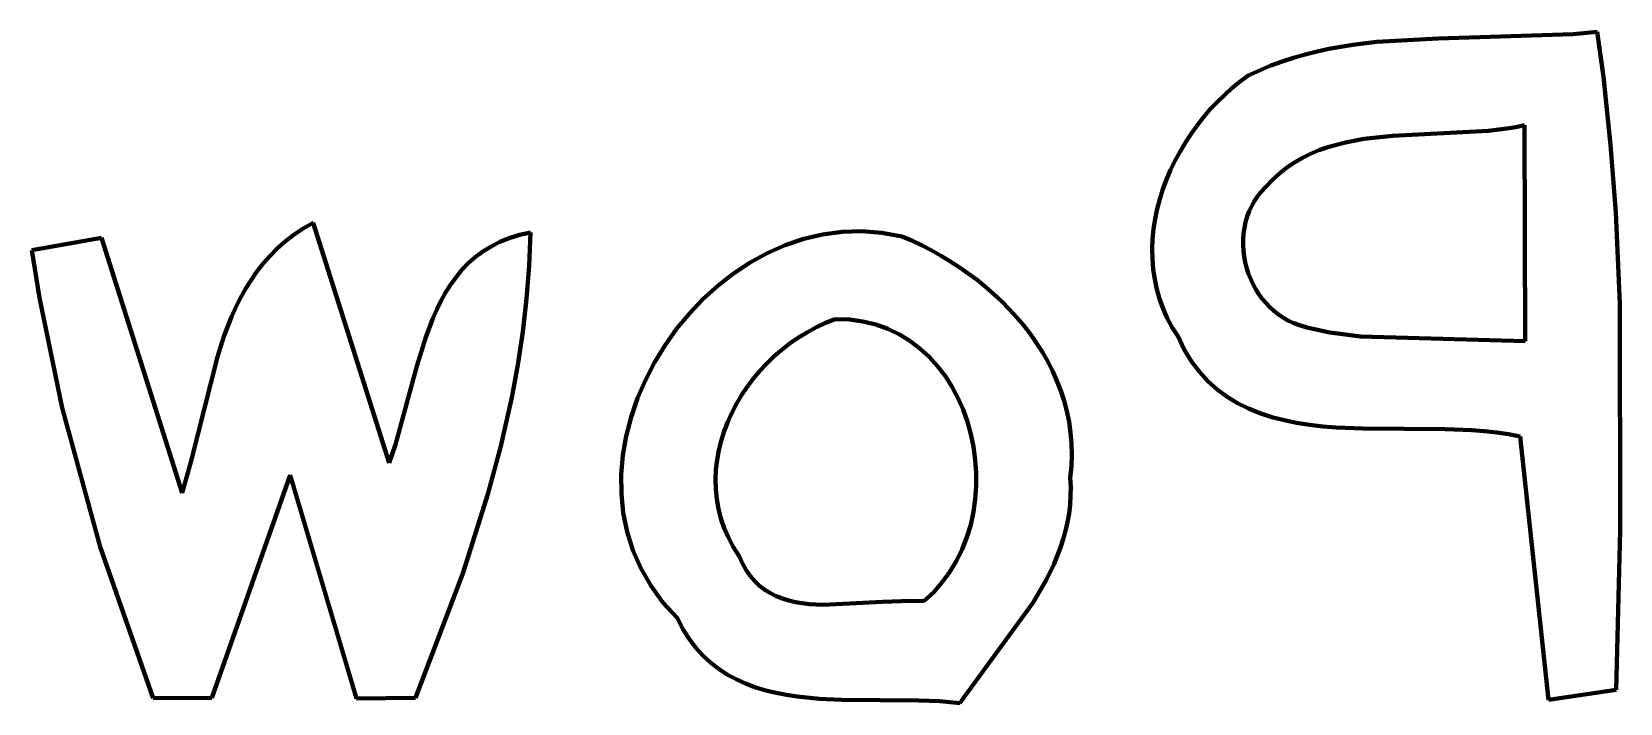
# Model space of a CAD drawing. Header units: millimetres. Extents: x 0 to 18.7, y 0 to 10.7.
# Drawn here: x 9.304 to 10.709, y 8.175 to 8.769 of the extents above; entities that cross this region are included whole.
import ezdxf

# ---------------------------------------------------------------- set-up
doc = ezdxf.new("R2010")
doc.units = ezdxf.units.MM
doc.layers.add('color#000000ff', color=7, linetype='CONTINUOUS', lineweight=100)
doc.layers.add('color#ffffffff', color=7, linetype='CONTINUOUS', lineweight=100)

msp = doc.modelspace()

# ---------------------------------------------------------------- linework, layer by layer
at = {"layer": 'color#000000ff'}
for p, q in [((10.6676, 8.7668), (10.6889, 8.7689)), ((10.6889, 8.7689), (10.6943, 8.729)), ((10.4514, 8.7537), (10.4726, 8.7573)), ((10.4726, 8.7573), (10.494, 8.7599)), ((10.494, 8.7599), (10.5482, 8.763)), ((10.5482, 8.763), (10.6676, 8.7668)), ((10.4, 8.7389), (10.4101, 8.7426)), ((10.4101, 8.7426), (10.4203, 8.7459)), ((10.4203, 8.7459), (10.4306, 8.7489)), ((10.4306, 8.7489), (10.441, 8.7514)), ((10.441, 8.7514), (10.4514, 8.7537)), ((10.3729, 8.7248), (10.3801, 8.7301)), ((10.3801, 8.7301), (10.39, 8.7347)), ((10.39, 8.7347), (10.4, 8.7389)), ((10.6943, 8.729), (10.7007, 8.669)), ((10.3528, 8.7069), (10.3593, 8.7132)), ((10.3593, 8.7132), (10.366, 8.7192)), ((10.366, 8.7192), (10.3729, 8.7248)), ((10.3406, 8.6933), (10.3466, 8.7003)), ((10.3466, 8.7003), (10.3528, 8.7069)), ((10.3296, 8.6787), (10.3349, 8.6861)), ((10.3349, 8.6861), (10.3406, 8.6933)), ((10.6168, 8.6846), (10.6089, 8.6833)), ((10.6245, 8.6863), (10.6168, 8.6846)), ((10.625, 8.4951), (10.6245, 8.6863)), ((10.3198, 8.663), (10.3245, 8.6709)), ((10.3245, 8.6709), (10.3296, 8.6787)), ((10.4662, 8.671), (10.4582, 8.669)), ((10.4825, 8.6741), (10.4662, 8.671)), ((10.5077, 8.6768), (10.4825, 8.6741)), ((10.5928, 8.6813), (10.5077, 8.6768)), ((10.6089, 8.6833), (10.5928, 8.6813)), ((10.3154, 8.6549), (10.3198, 8.663)), ((10.4281, 8.6573), (10.4211, 8.6533)), ((10.4353, 8.6609), (10.4281, 8.6573)), ((10.4427, 8.664), (10.4353, 8.6609)), ((10.4504, 8.6667), (10.4427, 8.664)), ((10.4582, 8.669), (10.4504, 8.6667)), ((10.7007, 8.669), (10.7053, 8.6089)), ((10.3079, 8.6382), (10.3115, 8.6466)), ((10.3115, 8.6466), (10.3154, 8.6549)), ((10.4078, 8.6436), (10.4016, 8.6379)), ((10.4143, 8.6487), (10.4078, 8.6436)), ((10.4211, 8.6533), (10.4143, 8.6487)), ((10.3019, 8.6209), (10.3047, 8.6296)), ((10.3047, 8.6296), (10.3079, 8.6382)), ((10.3957, 8.6316), (10.392, 8.6277)), ((10.4016, 8.6379), (10.3957, 8.6316)), ((10.2996, 8.6121), (10.3019, 8.6209)), ((10.3832, 8.6148), (10.3811, 8.6101)), ((10.3858, 8.6193), (10.3832, 8.6148)), ((10.3887, 8.6236), (10.3858, 8.6193)), ((10.392, 8.6277), (10.3887, 8.6236)), ((9.5442, 8.5948), (9.5529, 8.5998)), ((9.5529, 8.5998), (9.6201, 8.3876)), ((10.2964, 8.5944), (10.2978, 8.6033)), ((10.2978, 8.6033), (10.2996, 8.6121)), ((10.3778, 8.6005), (10.3767, 8.5955)), ((10.3793, 8.6054), (10.3778, 8.6005)), ((10.3811, 8.6101), (10.3793, 8.6054)), ((10.7053, 8.6089), (10.7089, 8.5286)), ((9.304, 8.5757), (9.3658, 8.5866)), ((9.3658, 8.5866), (9.4371, 8.3611)), ((9.5285, 8.5835), (9.5361, 8.5894)), ((9.5361, 8.5894), (9.5442, 8.5948)), ((9.718, 8.583), (9.7264, 8.5864)), ((9.7264, 8.5864), (9.7354, 8.5892)), ((9.7354, 8.5892), (9.7451, 8.5914)), ((9.7451, 8.5914), (9.7441, 8.5619)), ((9.9869, 8.5856), (10.0036, 8.5895)), ((10.0036, 8.5895), (10.0208, 8.5919)), ((10.0208, 8.5919), (10.0383, 8.5924)), ((10.0383, 8.5924), (10.0559, 8.5911)), ((10.0559, 8.5911), (10.0738, 8.5878)), ((10.0738, 8.5878), (10.0825, 8.5841)), ((10.2955, 8.5855), (10.2964, 8.5944)), ((10.376, 8.5905), (10.3756, 8.5854)), ((10.3767, 8.5955), (10.376, 8.5905)), ((9.3109, 8.5336), (9.304, 8.5757)), ((9.5149, 8.5708), (9.5214, 8.5773)), ((9.5214, 8.5773), (9.5285, 8.5835)), ((9.6964, 8.5695), (9.7031, 8.5745)), ((9.7031, 8.5745), (9.7103, 8.579)), ((9.7103, 8.579), (9.718, 8.583)), ((9.9395, 8.5647), (9.9547, 8.573)), ((9.9547, 8.573), (9.9706, 8.58)), ((9.9706, 8.58), (9.9869, 8.5856)), ((10.0825, 8.5841), (10.0911, 8.58)), ((10.0911, 8.58), (10.0996, 8.5756)), ((10.0996, 8.5756), (10.108, 8.5709)), ((10.2952, 8.5765), (10.2955, 8.5855)), ((10.2954, 8.5676), (10.2952, 8.5765)), ((10.3756, 8.5854), (10.3756, 8.5803)), ((10.3756, 8.5803), (10.3759, 8.5752)), ((10.3759, 8.5752), (10.3765, 8.5702)), ((9.5032, 8.5567), (9.5088, 8.5639)), ((9.5088, 8.5639), (9.5149, 8.5708)), ((9.6793, 8.5518), (9.6846, 8.5582)), ((9.6846, 8.5582), (9.6902, 8.5641)), ((9.6902, 8.5641), (9.6964, 8.5695)), ((9.7441, 8.5619), (9.7418, 8.5325)), ((9.9249, 8.5551), (9.9395, 8.5647)), ((10.108, 8.5709), (10.1163, 8.5659)), ((10.1163, 8.5659), (10.1244, 8.5607)), ((10.1244, 8.5607), (10.1324, 8.5551)), ((10.2961, 8.5587), (10.2954, 8.5676)), ((10.2974, 8.5499), (10.2961, 8.5587)), ((10.3765, 8.5702), (10.3774, 8.5651)), ((10.3774, 8.5651), (10.3786, 8.5602)), ((10.3786, 8.5602), (10.3802, 8.5553)), ((9.4932, 8.5414), (9.498, 8.5492)), ((9.498, 8.5492), (9.5032, 8.5567)), ((9.6701, 8.5381), (9.6745, 8.5451)), ((9.6745, 8.5451), (9.6793, 8.5518)), ((9.898, 8.5325), (9.9111, 8.5443)), ((9.9111, 8.5443), (9.9249, 8.5551)), ((10.1324, 8.5551), (10.1402, 8.5493)), ((10.1402, 8.5493), (10.1477, 8.5432)), ((10.2992, 8.5411), (10.2974, 8.5499)), ((10.3802, 8.5553), (10.382, 8.5505)), ((10.382, 8.5505), (10.3842, 8.5459)), ((10.3842, 8.5459), (10.3866, 8.5414)), ((9.3309, 8.4363), (9.3109, 8.5336)), ((9.4846, 8.5252), (9.4887, 8.5334)), ((9.4887, 8.5334), (9.4932, 8.5414)), ((9.6623, 8.5231), (9.666, 8.5307)), ((9.666, 8.5307), (9.6701, 8.5381)), ((9.7418, 8.5325), (9.7385, 8.5033)), ((9.8858, 8.5196), (9.898, 8.5325)), ((10.1477, 8.5432), (10.155, 8.5368)), ((10.155, 8.5368), (10.1621, 8.5302)), ((10.1621, 8.5302), (10.1689, 8.5233)), ((10.3017, 8.5325), (10.2992, 8.5411)), ((10.3048, 8.5239), (10.3017, 8.5325)), ((10.3866, 8.5414), (10.3893, 8.537)), ((10.3893, 8.537), (10.3923, 8.5329)), ((10.3923, 8.5329), (10.3956, 8.529)), ((9.474, 8.4992), (9.4808, 8.5167)), ((9.4808, 8.5167), (9.4846, 8.5252)), ((9.6588, 8.5152), (9.6623, 8.5231)), ((9.8745, 8.506), (9.8858, 8.5196)), ((10.1689, 8.5233), (10.1754, 8.5162)), ((10.1754, 8.5162), (10.1816, 8.5089)), ((10.3085, 8.5155), (10.3048, 8.5239)), ((10.3129, 8.5073), (10.3085, 8.5155)), ((10.3956, 8.529), (10.3991, 8.5253)), ((10.3991, 8.5253), (10.4029, 8.5219)), ((10.4029, 8.5219), (10.4069, 8.5187)), ((10.4069, 8.5187), (10.4112, 8.5159)), ((10.4112, 8.5159), (10.4157, 8.5133)), ((10.7089, 8.5286), (10.7092, 8.3274)), ((9.6526, 8.4987), (9.6588, 8.5152)), ((9.7385, 8.5033), (9.7341, 8.4743)), ((9.8642, 8.4915), (9.8745, 8.506)), ((9.9901, 8.5032), (9.9824, 8.4984)), ((9.9981, 8.5075), (9.9901, 8.5032)), ((10.0063, 8.5113), (9.9981, 8.5075)), ((10.0147, 8.5146), (10.0063, 8.5113)), ((10.0273, 8.5142), (10.0147, 8.5146)), ((10.0393, 8.5126), (10.0273, 8.5142)), ((10.0507, 8.5099), (10.0393, 8.5126)), ((10.0614, 8.506), (10.0507, 8.5099)), ((10.0715, 8.5012), (10.0614, 8.506)), ((10.1816, 8.5089), (10.1874, 8.5013)), ((10.318, 8.4992), (10.3129, 8.5073)), ((10.4157, 8.5133), (10.4204, 8.5111)), ((10.4204, 8.5111), (10.4254, 8.5093)), ((10.4254, 8.5093), (10.4321, 8.5074)), ((10.4321, 8.5074), (10.4523, 8.5029)), ((10.4523, 8.5029), (10.4795, 8.4992)), ((9.4682, 8.4812), (9.474, 8.4992)), ((9.6447, 8.473), (9.6526, 8.4987)), ((9.8549, 8.4764), (9.8642, 8.4915)), ((9.9677, 8.4877), (9.9609, 8.4818)), ((9.9749, 8.4933), (9.9677, 8.4877)), ((9.9824, 8.4984), (9.9749, 8.4933)), ((10.0809, 8.4954), (10.0715, 8.5012)), ((10.0897, 8.4888), (10.0809, 8.4954)), ((10.0978, 8.4814), (10.0897, 8.4888)), ((10.1874, 8.5013), (10.1929, 8.4935)), ((10.1929, 8.4935), (10.198, 8.4855)), ((10.3236, 8.4877), (10.318, 8.4992)), ((10.3299, 8.4773), (10.3236, 8.4877)), ((10.4795, 8.4992), (10.625, 8.4951)), ((9.4448, 8.388), (9.4682, 8.4812)), ((9.7341, 8.4743), (9.7287, 8.4454)), ((9.8468, 8.4607), (9.8549, 8.4764)), ((9.9543, 8.4755), (9.9482, 8.4689)), ((9.9609, 8.4818), (9.9543, 8.4755)), ((10.1052, 8.4732), (10.0978, 8.4814)), ((10.198, 8.4855), (10.2028, 8.4772)), ((10.2028, 8.4772), (10.2071, 8.4688)), ((10.3369, 8.468), (10.3299, 8.4773)), ((9.6257, 8.4037), (9.6447, 8.473)), ((9.8399, 8.4446), (9.8468, 8.4607)), ((9.9424, 8.462), (9.937, 8.4548)), ((9.9482, 8.4689), (9.9424, 8.462)), ((10.112, 8.4644), (10.1052, 8.4732)), ((10.118, 8.455), (10.112, 8.4644)), ((10.2071, 8.4688), (10.2109, 8.4602)), ((10.2109, 8.4602), (10.2143, 8.4513)), ((10.3445, 8.4597), (10.3369, 8.468)), ((10.3527, 8.4524), (10.3445, 8.4597)), ((9.7287, 8.4454), (9.719, 8.4024)), ((9.932, 8.4473), (9.9274, 8.4397)), ((9.937, 8.4548), (9.932, 8.4473)), ((10.1233, 8.4451), (10.118, 8.455)), ((10.2143, 8.4513), (10.2173, 8.4423)), ((10.3614, 8.4459), (10.3527, 8.4524)), ((10.3706, 8.4403), (10.3614, 8.4459)), ((9.3646, 8.3132), (9.3309, 8.4363)), ((9.8342, 8.428), (9.8399, 8.4446)), ((9.9233, 8.4318), (9.9197, 8.4237)), ((9.9274, 8.4397), (9.9233, 8.4318)), ((10.1279, 8.4347), (10.1233, 8.4451)), ((10.1317, 8.4239), (10.1279, 8.4347)), ((10.2173, 8.4423), (10.2197, 8.4331)), ((10.2197, 8.4331), (10.2216, 8.4237)), ((10.3803, 8.4355), (10.3706, 8.4403)), ((10.3904, 8.4315), (10.3803, 8.4355)), ((10.4009, 8.428), (10.3904, 8.4315)), ((9.8299, 8.4112), (9.8342, 8.428)), ((9.9197, 8.4237), (9.9165, 8.4155)), ((10.1348, 8.4129), (10.1317, 8.4239)), ((10.2216, 8.4237), (10.223, 8.4142)), ((10.4118, 8.4252), (10.4009, 8.428)), ((10.4229, 8.423), (10.4118, 8.4252)), ((10.4343, 8.4212), (10.4229, 8.423)), ((10.446, 8.4198), (10.4343, 8.4212)), ((10.4578, 8.4188), (10.446, 8.4198)), ((10.4819, 8.4178), (10.4578, 8.4188)), ((10.5544, 8.4172), (10.4819, 8.4178)), ((10.5776, 8.4164), (10.5544, 8.4172)), ((9.6201, 8.3876), (9.6257, 8.4037)), ((9.827, 8.3943), (9.8299, 8.4112)), ((9.9139, 8.4071), (9.9118, 8.3986)), ((9.9165, 8.4155), (9.9139, 8.4071)), ((10.1372, 8.4016), (10.1348, 8.4129)), ((10.223, 8.4142), (10.2238, 8.4045)), ((10.2238, 8.4045), (10.224, 8.3946)), ((10.5889, 8.4156), (10.5776, 8.4164)), ((10.5999, 8.4145), (10.5889, 8.4156)), ((10.6105, 8.4129), (10.5999, 8.4145)), ((10.6208, 8.4109), (10.6105, 8.4129)), ((10.6457, 8.1778), (10.6208, 8.4109)), ((9.719, 8.4024), (9.7076, 8.3598)), ((9.8255, 8.3772), (9.827, 8.3943)), ((9.9102, 8.3901), (9.9093, 8.3815)), ((9.9118, 8.3986), (9.9102, 8.3901)), ((10.1387, 8.3902), (10.1372, 8.4016)), ((10.1395, 8.3786), (10.1387, 8.3902)), ((10.224, 8.3946), (10.2237, 8.3846)), ((9.4371, 8.3611), (9.4448, 8.388)), ((9.5326, 8.3767), (9.4632, 8.1796)), ((9.5913, 8.1791), (9.5326, 8.3767)), ((9.8256, 8.3602), (9.8255, 8.3772)), ((9.9093, 8.3815), (9.9089, 8.3728)), ((10.1395, 8.367), (10.1395, 8.3786)), ((10.2237, 8.3846), (10.2227, 8.3744)), ((9.9089, 8.3728), (9.9091, 8.3641)), ((9.9091, 8.3641), (9.91, 8.3555)), ((10.1387, 8.3555), (10.1395, 8.367)), ((10.2227, 8.3744), (10.2231, 8.3663)), ((10.2231, 8.3663), (10.223, 8.3582)), ((9.7076, 8.3598), (9.6852, 8.2896)), ((9.8273, 8.3433), (9.8256, 8.3602)), ((9.91, 8.3555), (9.9115, 8.3469)), ((9.9115, 8.3469), (9.9137, 8.3383)), ((10.1371, 8.3441), (10.1387, 8.3555)), ((10.2225, 8.3503), (10.2216, 8.3426)), ((10.223, 8.3582), (10.2225, 8.3503)), ((9.8307, 8.3266), (9.8273, 8.3433)), ((9.9137, 8.3383), (9.9166, 8.3298)), ((10.1313, 8.3218), (10.1346, 8.3328)), ((10.1346, 8.3328), (10.1371, 8.3441)), ((10.2203, 8.3349), (10.2186, 8.3274)), ((10.2216, 8.3426), (10.2203, 8.3349)), ((9.8358, 8.3103), (9.8307, 8.3266)), ((9.9166, 8.3298), (9.9203, 8.3214)), ((9.9203, 8.3214), (9.9246, 8.3132)), ((10.1272, 8.3112), (10.1313, 8.3218)), ((10.2165, 8.32), (10.2141, 8.3126)), ((10.2186, 8.3274), (10.2165, 8.32)), ((10.7092, 8.3274), (10.7055, 8.1867)), ((9.4113, 8.1792), (9.3646, 8.3132)), ((9.8427, 8.2943), (9.8358, 8.3103)), ((9.9246, 8.3132), (9.9297, 8.3051)), ((9.9297, 8.3051), (9.9326, 8.2986)), ((10.1222, 8.3009), (10.1272, 8.3112)), ((10.2141, 8.3126), (10.2084, 8.2983)), ((9.8516, 8.2789), (9.8427, 8.2943)), ((9.9326, 8.2986), (9.9359, 8.2927)), ((9.9359, 8.2927), (9.9396, 8.2875)), ((10.1095, 8.2819), (10.1163, 8.2911)), ((10.1163, 8.2911), (10.1222, 8.3009)), ((10.2084, 8.2983), (10.2016, 8.2844)), ((9.6852, 8.2896), (9.6434, 8.1796)), ((9.8623, 8.2641), (9.8516, 8.2789)), ((9.9396, 8.2875), (9.9436, 8.2829)), ((9.9436, 8.2829), (9.9479, 8.2788)), ((9.9479, 8.2788), (9.9526, 8.2753)), ((10.1019, 8.2732), (10.1095, 8.2819)), ((10.2016, 8.2844), (10.1898, 8.264)), ((9.8751, 8.2501), (9.8623, 8.2641)), ((9.9526, 8.2753), (9.9575, 8.2722)), ((9.9575, 8.2722), (9.9626, 8.2696)), ((9.9626, 8.2696), (9.968, 8.2675)), ((9.968, 8.2675), (9.9737, 8.2657)), ((9.9737, 8.2657), (9.9795, 8.2644)), ((9.9795, 8.2644), (9.9854, 8.2633)), ((9.9854, 8.2633), (9.9916, 8.2626)), ((9.9916, 8.2626), (10.0042, 8.2618)), ((10.0042, 8.2618), (10.0567, 8.2646)), ((10.0567, 8.2646), (10.0817, 8.2656)), ((10.0817, 8.2656), (10.0933, 8.2652)), ((10.0933, 8.2652), (10.1019, 8.2732)), ((10.1898, 8.264), (10.1294, 8.1811)), ((9.8801, 8.2405), (9.8751, 8.2501)), ((9.8855, 8.2318), (9.8801, 8.2405)), ((9.8915, 8.2239), (9.8855, 8.2318)), ((9.8979, 8.2169), (9.8915, 8.2239)), ((9.9048, 8.2106), (9.8979, 8.2169)), ((9.912, 8.205), (9.9048, 8.2106)), ((9.9196, 8.2001), (9.912, 8.205)), ((9.9276, 8.1958), (9.9196, 8.2001)), ((9.9359, 8.1921), (9.9276, 8.1958)), ((9.4632, 8.1796), (9.4113, 8.1792)), ((9.6434, 8.1796), (9.5913, 8.1791)), ((9.9445, 8.1889), (9.9359, 8.1921)), ((9.9534, 8.1862), (9.9445, 8.1889)), ((9.9624, 8.184), (9.9534, 8.1862)), ((9.9717, 8.1822), (9.9624, 8.184)), ((9.9812, 8.1808), (9.9717, 8.1822)), ((10.0005, 8.1788), (9.9812, 8.1808)), ((10.0202, 8.1779), (10.0005, 8.1788)), ((10.1294, 8.1811), (10.125, 8.1749)), ((10.7055, 8.1867), (10.6457, 8.1778)), ((10.0888, 8.1773), (10.0202, 8.1779)), ((10.1074, 8.1766), (10.0888, 8.1773)), ((10.1163, 8.1758), (10.1074, 8.1766)), ((10.125, 8.1749), (10.1163, 8.1758))]:
    msp.add_line(p, q, dxfattribs=at)
at = {"layer": 'color#ffffffff'}
for p, q in [((10.6889, 8.7689), (10.6676, 8.7668)), ((10.6943, 8.729), (10.6889, 8.7689)), ((10.4726, 8.7573), (10.4514, 8.7537)), ((10.494, 8.7599), (10.4726, 8.7573)), ((10.5482, 8.763), (10.494, 8.7599)), ((10.6676, 8.7668), (10.5482, 8.763)), ((10.4101, 8.7426), (10.4, 8.7389)), ((10.4203, 8.7459), (10.4101, 8.7426)), ((10.4306, 8.7489), (10.4203, 8.7459)), ((10.441, 8.7514), (10.4306, 8.7489)), ((10.4514, 8.7537), (10.441, 8.7514)), ((10.3801, 8.7301), (10.3729, 8.7248)), ((10.39, 8.7347), (10.3801, 8.7301)), ((10.4, 8.7389), (10.39, 8.7347)), ((10.7007, 8.669), (10.6943, 8.729)), ((10.3593, 8.7132), (10.3528, 8.7069)), ((10.366, 8.7192), (10.3593, 8.7132)), ((10.3729, 8.7248), (10.366, 8.7192)), ((10.3466, 8.7003), (10.3406, 8.6933)), ((10.3528, 8.7069), (10.3466, 8.7003)), ((10.3349, 8.6861), (10.3296, 8.6787)), ((10.3406, 8.6933), (10.3349, 8.6861)), ((10.6089, 8.6833), (10.6168, 8.6846)), ((10.6168, 8.6846), (10.6245, 8.6863)), ((10.6245, 8.6863), (10.625, 8.4951)), ((10.3245, 8.6709), (10.3198, 8.663)), ((10.3296, 8.6787), (10.3245, 8.6709)), ((10.4582, 8.669), (10.4662, 8.671)), ((10.4662, 8.671), (10.4825, 8.6741)), ((10.4825, 8.6741), (10.5077, 8.6768)), ((10.5077, 8.6768), (10.5928, 8.6813)), ((10.5928, 8.6813), (10.6089, 8.6833)), ((10.3198, 8.663), (10.3154, 8.6549)), ((10.4211, 8.6533), (10.4281, 8.6573)), ((10.4281, 8.6573), (10.4353, 8.6609)), ((10.4353, 8.6609), (10.4427, 8.664)), ((10.4427, 8.664), (10.4504, 8.6667)), ((10.4504, 8.6667), (10.4582, 8.669)), ((10.7053, 8.6089), (10.7007, 8.669)), ((10.3115, 8.6466), (10.3079, 8.6382)), ((10.3154, 8.6549), (10.3115, 8.6466)), ((10.4016, 8.6379), (10.4078, 8.6436)), ((10.4078, 8.6436), (10.4143, 8.6487)), ((10.4143, 8.6487), (10.4211, 8.6533)), ((10.3047, 8.6296), (10.3019, 8.6209)), ((10.3079, 8.6382), (10.3047, 8.6296)), ((10.392, 8.6277), (10.3957, 8.6316)), ((10.3957, 8.6316), (10.4016, 8.6379)), ((10.3019, 8.6209), (10.2996, 8.6121)), ((10.3811, 8.6101), (10.3832, 8.6148)), ((10.3832, 8.6148), (10.3858, 8.6193)), ((10.3858, 8.6193), (10.3887, 8.6236)), ((10.3887, 8.6236), (10.392, 8.6277)), ((9.5529, 8.5998), (9.5442, 8.5948)), ((9.6201, 8.3876), (9.5529, 8.5998)), ((10.2978, 8.6033), (10.2964, 8.5944)), ((10.2996, 8.6121), (10.2978, 8.6033)), ((10.3767, 8.5955), (10.3778, 8.6005)), ((10.3778, 8.6005), (10.3793, 8.6054)), ((10.3793, 8.6054), (10.3811, 8.6101)), ((10.7089, 8.5286), (10.7053, 8.6089)), ((9.3658, 8.5866), (9.304, 8.5757)), ((9.4371, 8.3611), (9.3658, 8.5866)), ((9.5361, 8.5894), (9.5285, 8.5835)), ((9.5442, 8.5948), (9.5361, 8.5894)), ((9.7264, 8.5864), (9.718, 8.583)), ((9.7354, 8.5892), (9.7264, 8.5864)), ((9.7451, 8.5914), (9.7354, 8.5892)), ((9.7441, 8.5619), (9.7451, 8.5914)), ((10.0036, 8.5895), (9.9869, 8.5856)), ((10.0208, 8.5919), (10.0036, 8.5895)), ((10.0383, 8.5924), (10.0208, 8.5919)), ((10.0559, 8.5911), (10.0383, 8.5924)), ((10.0738, 8.5878), (10.0559, 8.5911)), ((10.0825, 8.5841), (10.0738, 8.5878)), ((10.2964, 8.5944), (10.2955, 8.5855)), ((10.3756, 8.5854), (10.376, 8.5905)), ((10.376, 8.5905), (10.3767, 8.5955)), ((9.304, 8.5757), (9.3109, 8.5336)), ((9.5214, 8.5773), (9.5149, 8.5708)), ((9.5285, 8.5835), (9.5214, 8.5773)), ((9.7031, 8.5745), (9.6964, 8.5695)), ((9.7103, 8.579), (9.7031, 8.5745)), ((9.718, 8.583), (9.7103, 8.579)), ((9.9547, 8.573), (9.9395, 8.5647)), ((9.9706, 8.58), (9.9547, 8.573)), ((9.9869, 8.5856), (9.9706, 8.58)), ((10.0911, 8.58), (10.0825, 8.5841)), ((10.0996, 8.5756), (10.0911, 8.58)), ((10.108, 8.5709), (10.0996, 8.5756)), ((10.2955, 8.5855), (10.2952, 8.5765)), ((10.2952, 8.5765), (10.2954, 8.5676)), ((10.3756, 8.5803), (10.3756, 8.5854)), ((10.3759, 8.5752), (10.3756, 8.5803)), ((10.3765, 8.5702), (10.3759, 8.5752)), ((9.5088, 8.5639), (9.5032, 8.5567)), ((9.5149, 8.5708), (9.5088, 8.5639)), ((9.6846, 8.5582), (9.6793, 8.5518)), ((9.6902, 8.5641), (9.6846, 8.5582)), ((9.6964, 8.5695), (9.6902, 8.5641)), ((9.7418, 8.5325), (9.7441, 8.5619)), ((9.9395, 8.5647), (9.9249, 8.5551)), ((10.1163, 8.5659), (10.108, 8.5709)), ((10.1244, 8.5607), (10.1163, 8.5659)), ((10.1324, 8.5551), (10.1244, 8.5607)), ((10.2954, 8.5676), (10.2961, 8.5587)), ((10.2961, 8.5587), (10.2974, 8.5499)), ((10.3774, 8.5651), (10.3765, 8.5702)), ((10.3786, 8.5602), (10.3774, 8.5651)), ((10.3802, 8.5553), (10.3786, 8.5602)), ((9.498, 8.5492), (9.4932, 8.5414)), ((9.5032, 8.5567), (9.498, 8.5492)), ((9.6745, 8.5451), (9.6701, 8.5381)), ((9.6793, 8.5518), (9.6745, 8.5451)), ((9.9111, 8.5443), (9.898, 8.5325)), ((9.9249, 8.5551), (9.9111, 8.5443)), ((10.1402, 8.5493), (10.1324, 8.5551)), ((10.1477, 8.5432), (10.1402, 8.5493)), ((10.2974, 8.5499), (10.2992, 8.5411)), ((10.382, 8.5505), (10.3802, 8.5553)), ((10.3842, 8.5459), (10.382, 8.5505)), ((10.3866, 8.5414), (10.3842, 8.5459)), ((9.3109, 8.5336), (9.3309, 8.4363)), ((9.4887, 8.5334), (9.4846, 8.5252)), ((9.4932, 8.5414), (9.4887, 8.5334)), ((9.666, 8.5307), (9.6623, 8.5231)), ((9.6701, 8.5381), (9.666, 8.5307)), ((9.7385, 8.5033), (9.7418, 8.5325)), ((9.898, 8.5325), (9.8858, 8.5196)), ((10.155, 8.5368), (10.1477, 8.5432)), ((10.1621, 8.5302), (10.155, 8.5368)), ((10.1689, 8.5233), (10.1621, 8.5302)), ((10.2992, 8.5411), (10.3017, 8.5325)), ((10.3017, 8.5325), (10.3048, 8.5239)), ((10.3893, 8.537), (10.3866, 8.5414)), ((10.3923, 8.5329), (10.3893, 8.537)), ((10.3956, 8.529), (10.3923, 8.5329)), ((9.4808, 8.5167), (9.474, 8.4992)), ((9.4846, 8.5252), (9.4808, 8.5167)), ((9.6623, 8.5231), (9.6588, 8.5152)), ((9.8858, 8.5196), (9.8745, 8.506)), ((10.1754, 8.5162), (10.1689, 8.5233)), ((10.1816, 8.5089), (10.1754, 8.5162)), ((10.3048, 8.5239), (10.3085, 8.5155)), ((10.3085, 8.5155), (10.3129, 8.5073)), ((10.3991, 8.5253), (10.3956, 8.529)), ((10.4029, 8.5219), (10.3991, 8.5253)), ((10.4069, 8.5187), (10.4029, 8.5219)), ((10.4112, 8.5159), (10.4069, 8.5187)), ((10.4157, 8.5133), (10.4112, 8.5159)), ((10.7092, 8.3274), (10.7089, 8.5286)), ((9.6588, 8.5152), (9.6526, 8.4987)), ((9.7341, 8.4743), (9.7385, 8.5033)), ((9.8745, 8.506), (9.8642, 8.4915)), ((9.9824, 8.4984), (9.9901, 8.5032)), ((9.9901, 8.5032), (9.9981, 8.5075)), ((9.9981, 8.5075), (10.0063, 8.5113)), ((10.0063, 8.5113), (10.0147, 8.5146)), ((10.0147, 8.5146), (10.0273, 8.5142)), ((10.0273, 8.5142), (10.0393, 8.5126)), ((10.0393, 8.5126), (10.0507, 8.5099)), ((10.0507, 8.5099), (10.0614, 8.506)), ((10.0614, 8.506), (10.0715, 8.5012)), ((10.1874, 8.5013), (10.1816, 8.5089)), ((10.3129, 8.5073), (10.318, 8.4992)), ((10.4204, 8.5111), (10.4157, 8.5133)), ((10.4254, 8.5093), (10.4204, 8.5111)), ((10.4321, 8.5074), (10.4254, 8.5093)), ((10.4523, 8.5029), (10.4321, 8.5074)), ((10.4795, 8.4992), (10.4523, 8.5029)), ((9.474, 8.4992), (9.4682, 8.4812)), ((9.6526, 8.4987), (9.6447, 8.473)), ((9.8642, 8.4915), (9.8549, 8.4764)), ((9.9609, 8.4818), (9.9677, 8.4877)), ((9.9677, 8.4877), (9.9749, 8.4933)), ((9.9749, 8.4933), (9.9824, 8.4984)), ((10.0715, 8.5012), (10.0809, 8.4954)), ((10.0809, 8.4954), (10.0897, 8.4888)), ((10.0897, 8.4888), (10.0978, 8.4814)), ((10.1929, 8.4935), (10.1874, 8.5013)), ((10.198, 8.4855), (10.1929, 8.4935)), ((10.318, 8.4992), (10.3236, 8.4877)), ((10.3236, 8.4877), (10.3299, 8.4773)), ((10.625, 8.4951), (10.4795, 8.4992)), ((9.4682, 8.4812), (9.4448, 8.388)), ((9.7287, 8.4454), (9.7341, 8.4743)), ((9.8549, 8.4764), (9.8468, 8.4607)), ((9.9482, 8.4689), (9.9543, 8.4755)), ((9.9543, 8.4755), (9.9609, 8.4818)), ((10.0978, 8.4814), (10.1052, 8.4732)), ((10.2028, 8.4772), (10.198, 8.4855)), ((10.2071, 8.4688), (10.2028, 8.4772)), ((10.3299, 8.4773), (10.3369, 8.468)), ((9.6447, 8.473), (9.6257, 8.4037)), ((9.8468, 8.4607), (9.8399, 8.4446)), ((9.937, 8.4548), (9.9424, 8.462)), ((9.9424, 8.462), (9.9482, 8.4689)), ((10.1052, 8.4732), (10.112, 8.4644)), ((10.112, 8.4644), (10.118, 8.455)), ((10.2109, 8.4602), (10.2071, 8.4688)), ((10.2143, 8.4513), (10.2109, 8.4602)), ((10.3369, 8.468), (10.3445, 8.4597)), ((10.3445, 8.4597), (10.3527, 8.4524)), ((9.719, 8.4024), (9.7287, 8.4454)), ((9.9274, 8.4397), (9.932, 8.4473)), ((9.932, 8.4473), (9.937, 8.4548)), ((10.118, 8.455), (10.1233, 8.4451)), ((10.2173, 8.4423), (10.2143, 8.4513)), ((10.3527, 8.4524), (10.3614, 8.4459)), ((10.3614, 8.4459), (10.3706, 8.4403)), ((9.3309, 8.4363), (9.3646, 8.3132)), ((9.8399, 8.4446), (9.8342, 8.428)), ((9.9197, 8.4237), (9.9233, 8.4318)), ((9.9233, 8.4318), (9.9274, 8.4397)), ((10.1233, 8.4451), (10.1279, 8.4347)), ((10.1279, 8.4347), (10.1317, 8.4239)), ((10.2197, 8.4331), (10.2173, 8.4423)), ((10.2216, 8.4237), (10.2197, 8.4331)), ((10.3706, 8.4403), (10.3803, 8.4355)), ((10.3803, 8.4355), (10.3904, 8.4315)), ((10.3904, 8.4315), (10.4009, 8.428)), ((9.8342, 8.428), (9.8299, 8.4112)), ((9.9165, 8.4155), (9.9197, 8.4237)), ((10.1317, 8.4239), (10.1348, 8.4129)), ((10.223, 8.4142), (10.2216, 8.4237)), ((10.4009, 8.428), (10.4118, 8.4252)), ((10.4118, 8.4252), (10.4229, 8.423)), ((10.4229, 8.423), (10.4343, 8.4212)), ((10.4343, 8.4212), (10.446, 8.4198)), ((10.446, 8.4198), (10.4578, 8.4188)), ((10.4578, 8.4188), (10.4819, 8.4178)), ((10.4819, 8.4178), (10.5544, 8.4172)), ((10.5544, 8.4172), (10.5776, 8.4164)), ((9.6257, 8.4037), (9.6201, 8.3876)), ((9.8299, 8.4112), (9.827, 8.3943)), ((9.9118, 8.3986), (9.9139, 8.4071)), ((9.9139, 8.4071), (9.9165, 8.4155)), ((10.1348, 8.4129), (10.1372, 8.4016)), ((10.2238, 8.4045), (10.223, 8.4142)), ((10.224, 8.3946), (10.2238, 8.4045)), ((10.5776, 8.4164), (10.5889, 8.4156)), ((10.5889, 8.4156), (10.5999, 8.4145)), ((10.5999, 8.4145), (10.6105, 8.4129)), ((10.6105, 8.4129), (10.6208, 8.4109)), ((10.6208, 8.4109), (10.6457, 8.1778)), ((9.7076, 8.3598), (9.719, 8.4024)), ((9.827, 8.3943), (9.8255, 8.3772)), ((9.9093, 8.3815), (9.9102, 8.3901)), ((9.9102, 8.3901), (9.9118, 8.3986)), ((10.1372, 8.4016), (10.1387, 8.3902)), ((10.1387, 8.3902), (10.1395, 8.3786)), ((10.2237, 8.3846), (10.224, 8.3946)), ((9.4448, 8.388), (9.4371, 8.3611)), ((9.4632, 8.1796), (9.5326, 8.3767)), ((9.5326, 8.3767), (9.5913, 8.1791)), ((9.8255, 8.3772), (9.8256, 8.3602)), ((9.9089, 8.3728), (9.9093, 8.3815)), ((10.1395, 8.3786), (10.1395, 8.367)), ((10.2227, 8.3744), (10.2237, 8.3846)), ((9.9091, 8.3641), (9.9089, 8.3728)), ((9.91, 8.3555), (9.9091, 8.3641)), ((10.1395, 8.367), (10.1387, 8.3555)), ((10.2231, 8.3663), (10.2227, 8.3744)), ((10.223, 8.3582), (10.2231, 8.3663)), ((9.6852, 8.2896), (9.7076, 8.3598)), ((9.8256, 8.3602), (9.8273, 8.3433)), ((9.9115, 8.3469), (9.91, 8.3555)), ((9.9137, 8.3383), (9.9115, 8.3469)), ((10.1387, 8.3555), (10.1371, 8.3441)), ((10.2216, 8.3426), (10.2225, 8.3503)), ((10.2225, 8.3503), (10.223, 8.3582)), ((9.8273, 8.3433), (9.8307, 8.3266)), ((9.9166, 8.3298), (9.9137, 8.3383)), ((10.1346, 8.3328), (10.1313, 8.3218)), ((10.1371, 8.3441), (10.1346, 8.3328)), ((10.2186, 8.3274), (10.2203, 8.3349)), ((10.2203, 8.3349), (10.2216, 8.3426)), ((9.8307, 8.3266), (9.8358, 8.3103)), ((9.9203, 8.3214), (9.9166, 8.3298)), ((9.9246, 8.3132), (9.9203, 8.3214)), ((10.1313, 8.3218), (10.1272, 8.3112)), ((10.2141, 8.3126), (10.2165, 8.32)), ((10.2165, 8.32), (10.2186, 8.3274)), ((10.7055, 8.1867), (10.7092, 8.3274)), ((9.3646, 8.3132), (9.4113, 8.1792)), ((9.8358, 8.3103), (9.8427, 8.2943)), ((9.9297, 8.3051), (9.9246, 8.3132)), ((9.9326, 8.2986), (9.9297, 8.3051)), ((10.1272, 8.3112), (10.1222, 8.3009)), ((10.2084, 8.2983), (10.2141, 8.3126)), ((9.8427, 8.2943), (9.8516, 8.2789)), ((9.9359, 8.2927), (9.9326, 8.2986)), ((9.9396, 8.2875), (9.9359, 8.2927)), ((10.1163, 8.2911), (10.1095, 8.2819)), ((10.1222, 8.3009), (10.1163, 8.2911)), ((10.2016, 8.2844), (10.2084, 8.2983)), ((9.6434, 8.1796), (9.6852, 8.2896)), ((9.8516, 8.2789), (9.8623, 8.2641)), ((9.9436, 8.2829), (9.9396, 8.2875)), ((9.9479, 8.2788), (9.9436, 8.2829)), ((9.9526, 8.2753), (9.9479, 8.2788)), ((10.1095, 8.2819), (10.1019, 8.2732)), ((10.1898, 8.264), (10.2016, 8.2844)), ((9.8623, 8.2641), (9.8751, 8.2501)), ((9.9575, 8.2722), (9.9526, 8.2753)), ((9.9626, 8.2696), (9.9575, 8.2722)), ((9.968, 8.2675), (9.9626, 8.2696)), ((9.9737, 8.2657), (9.968, 8.2675)), ((9.9795, 8.2644), (9.9737, 8.2657)), ((9.9854, 8.2633), (9.9795, 8.2644)), ((9.9916, 8.2626), (9.9854, 8.2633)), ((10.0042, 8.2618), (9.9916, 8.2626)), ((10.0567, 8.2646), (10.0042, 8.2618)), ((10.0817, 8.2656), (10.0567, 8.2646)), ((10.0933, 8.2652), (10.0817, 8.2656)), ((10.1019, 8.2732), (10.0933, 8.2652)), ((10.1294, 8.1811), (10.1898, 8.264)), ((9.8751, 8.2501), (9.8801, 8.2405)), ((9.8801, 8.2405), (9.8855, 8.2318)), ((9.8855, 8.2318), (9.8915, 8.2239)), ((9.8915, 8.2239), (9.8979, 8.2169)), ((9.8979, 8.2169), (9.9048, 8.2106)), ((9.9048, 8.2106), (9.912, 8.205)), ((9.912, 8.205), (9.9196, 8.2001)), ((9.9196, 8.2001), (9.9276, 8.1958)), ((9.9276, 8.1958), (9.9359, 8.1921)), ((9.4113, 8.1792), (9.4632, 8.1796)), ((9.5913, 8.1791), (9.6434, 8.1796)), ((9.9359, 8.1921), (9.9445, 8.1889)), ((9.9445, 8.1889), (9.9534, 8.1862)), ((9.9534, 8.1862), (9.9624, 8.184)), ((9.9624, 8.184), (9.9717, 8.1822)), ((9.9717, 8.1822), (9.9812, 8.1808)), ((9.9812, 8.1808), (10.0005, 8.1788)), ((10.0005, 8.1788), (10.0202, 8.1779)), ((10.125, 8.1749), (10.1294, 8.1811)), ((10.6457, 8.1778), (10.7055, 8.1867)), ((10.0202, 8.1779), (10.0888, 8.1773)), ((10.0888, 8.1773), (10.1074, 8.1766)), ((10.1074, 8.1766), (10.1163, 8.1758)), ((10.1163, 8.1758), (10.125, 8.1749))]:
    msp.add_line(p, q, dxfattribs=at)

doc.saveas('drawing.dxf')
